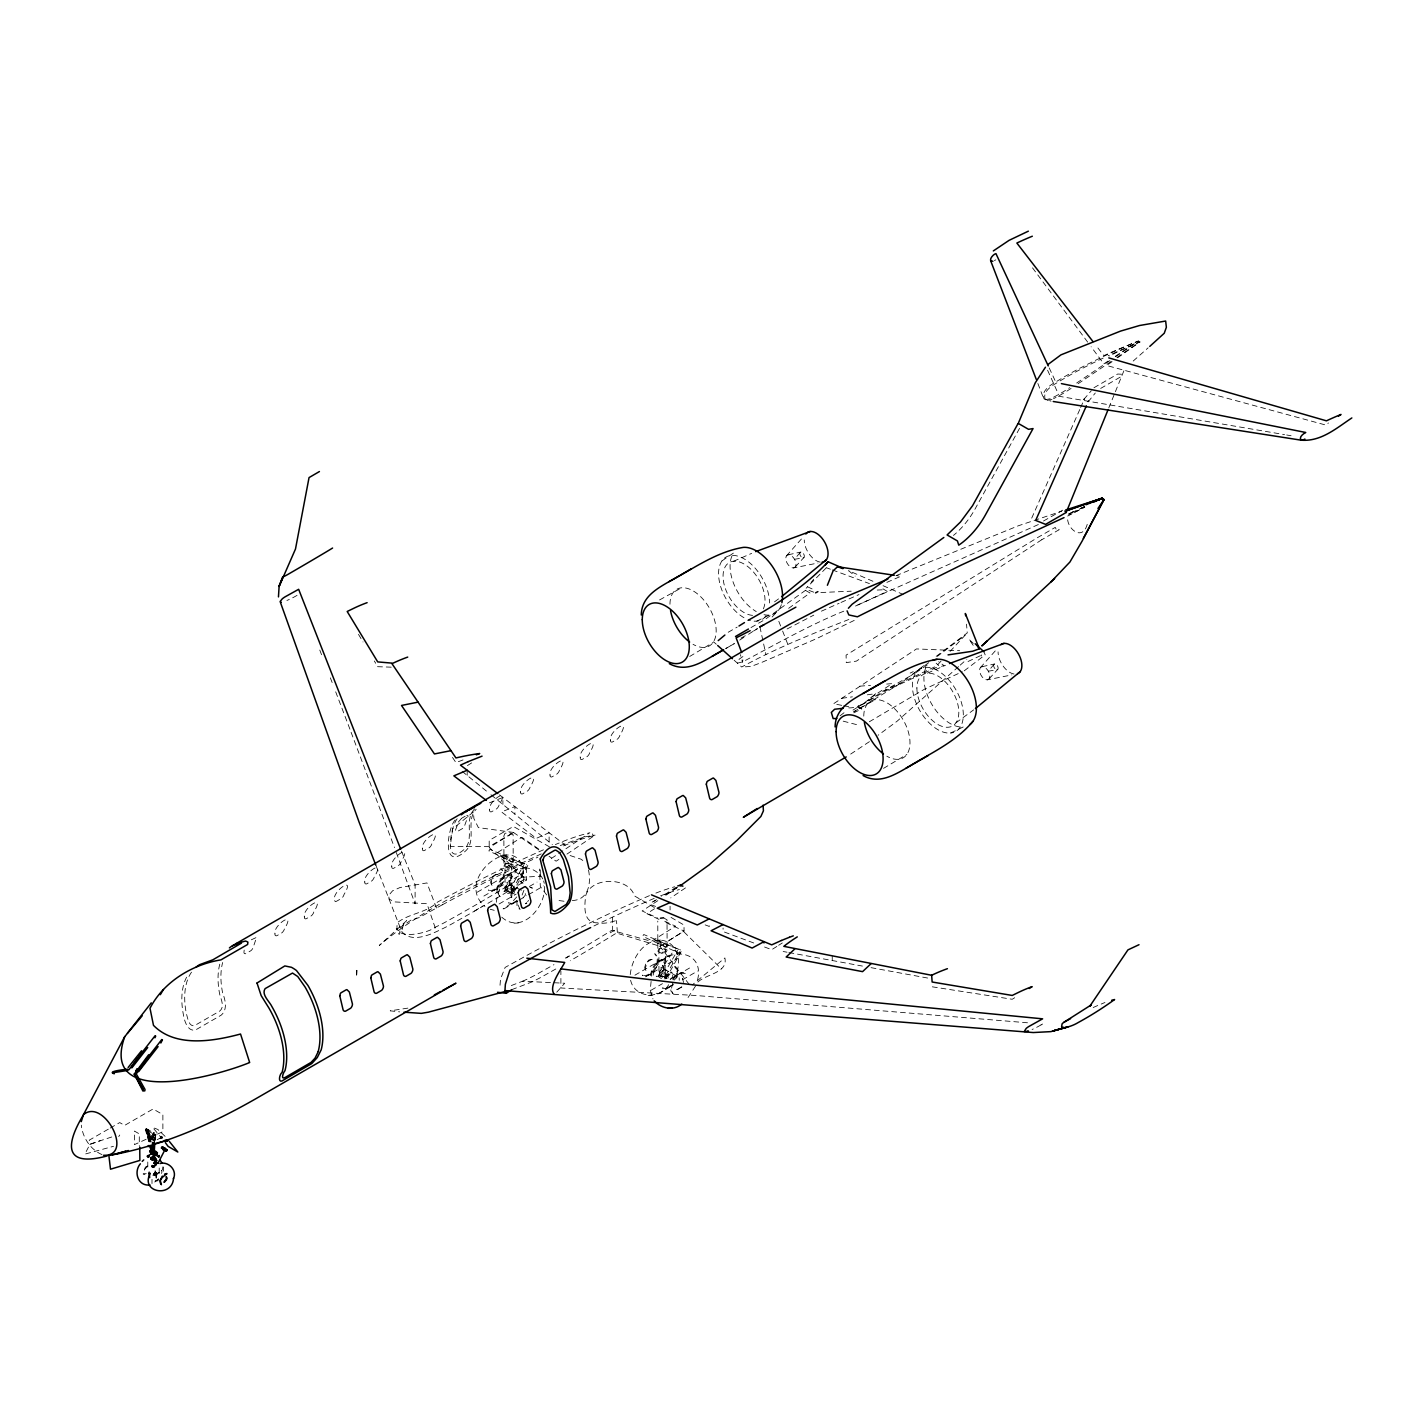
<?xml version="1.0" encoding="UTF-8"?>
<svg xmlns="http://www.w3.org/2000/svg" width="1423" height="1423" viewBox="0 0 1423 1423"><rect width="100%" height="100%" fill="white"/><g stroke="black" fill="none" stroke-linecap="round" stroke-linejoin="round"><path stroke-width="0.75" stroke-dasharray="5 3.75" d="M159.216 1173.05L159.216 1166.682M163.485 1171.236L163.485 1166.985M162.809 1166.913L162.507 1169.884M162.631 1138.293C161.795 1134.789 160.479 1138.311 160.088 1138.774M161.475 1138.258L162.756 1136.888M496.307 902.271C497.819 887.187 508.118 869.613 524.429 867.888M630.247 974.577C631.759 959.493 642.058 941.901 658.369 940.176M516.976 900.581L516.976 905.811L519.253 909.03M650.613 975.662C651.058 968.494 655.95 960.009 663.705 959.369L666.355 960.4L665.519 959.92M651.449 976.142C651.894 968.974 656.786 960.489 664.541 959.831M683.609 982.528L682.453 978.241L684.072 981.301M144.417 1170.186L145.342 1167.18L147.601 1165.882M155.196 1171.254L154.733 1174.509M155.32 1172.09L155.125 1170.631M154.022 1132.726L152.777 1134.54L153.702 1132.601L156.228 1134.006L156.068 1135.376L152.777 1134.54M244.187 950.084L243.956 952.236A4.305 2.135 -53.9 0 0 244.329 953.428L245.041 953.748A3.611 1.797 -53.9 0 0 245.966 953.552L250.768 950.777A3.558 1.761 -53.9 0 0 251.764 949.87L252.654 948.643A4.233 2.117 -53.9 0 0 253.383 946.811L256.567 937.383L250.395 940.229M155.249 1140.339L155.587 1134.22L153.897 1140.73L152.083 1139.752M154.822 1140.09L155.587 1134.22M154.342 1140.997L156.05 1134.505M153.826 1144.181L155.178 1134.86L154.342 1134.38L151.71 1139.236M154.164 1143.932L155.534 1134.629L154.68 1134.131L152.048 1138.987M523.717 881.815C526.901 821.818 450.326 877.137 484.958 906.469M651.111 981.443L650.222 990.195L652.961 998.964M697.59 979.824C705.772 946.331 659.009 946.135 653.139 975.235M160.621 1137.333C161.688 1139.716 159.91 1134.149 161.119 1138.382M523.913 890.389L521.654 896.205M664.79 978.953L667.903 973.528L671.585 972.265M672.581 983.275L671.425 989.003L672.599 993.361M676.121 977.992L676.974 969.828L674.715 966.608L677.81 970.308L676.957 978.473M144.488 1169.475L147.796 1165.988M161.493 1173.459L161.955 1172.054M148.454 1137.742L150.304 1138.525L150.518 1141.513L148.454 1137.742L152.688 1139.058L153.488 1136.799L151.123 1135.447L149.824 1137.849L151.496 1135.661M1108.802 407.885L1124.881 368.379M503.955 866.145L505.058 863.459L509.683 862.836L513.205 864.864L512.102 867.55L507.477 868.19L503.955 866.145L503.867 835.977L504.969 833.291L509.594 832.668L513.116 834.714L513.205 864.864M505.005 865.807L505.788 863.886L509.132 863.423L511.657 864.899L511.729 891.047L510.928 892.968L507.602 893.431L505.076 891.954L505.005 865.807L507.531 867.283L510.857 866.82L511.657 864.899M657.853 951.275L658.974 948.607L663.598 947.967L667.12 950.013L666 952.699L661.375 953.321L657.853 951.275L657.782 921.126M661.517 978.579L658.974 977.103L658.902 950.955L659.703 949.034L663.029 948.572L665.573 950.048L664.843 978.117M665.573 950.048L664.772 951.969L661.446 952.432L658.902 950.955M1031.711 518.132L1079.772 409.522M1080.644 407.529L1084.7 398.369L1091.334 390.738M1088.133 401.855L1095.301 393.015M455.164 819.968C447.124 828.417 441.895 871.676 464.787 851.666C477.683 841.26 464.876 821.107 476.207 809.207M457.192 818.794C450.913 825.607 442.766 868.332 464.432 849.211C475.104 838.627 463.222 819.737 475.015 808.495M695.562 986.014L686.437 1000.013M665.537 977.637L670.518 972.371M151.834 1138.649L154.573 1133.651L151.016 1139.361L151.941 1138.72L147.796 1129.737L146.32 1130.058L151.496 1139.645L154.2 1134.611C151.994 1133.046 140.005 1126.198 148.739 1129.684M151.496 1139.645L155.125 1133.971M149.557 1141.121C145.822 1134.54 155.747 1134.362 152.919 1141.121M152.51 1136.959L150.269 1138.026L149.166 1136.959M147.494 1131.498L148.259 1129.737L154.022 1133.064L150.927 1139.307L146.32 1130.058M672.528 979.22C684.659 964.972 677.828 937.81 656.394 940.247M1019.544 428.341L975.217 508.723A58.468 33.761 -60 0 1 953.428 535.439M665.893 978.882L681.724 950.564L643.73 934.502L642.787 936.067L644.921 937.348L677.935 952.645L673.951 950.226L657.906 974.524L663.225 977.726M509.701 889.144L523.824 865.202M511.835 890.389L525.959 866.447M663.616 974.293L677.722 950.351M665.751 975.52L679.856 951.578M118.749 1136.586L119.728 1135.02M1087.225 524.34C1082.334 542.554 1065.222 527.417 1067.837 515.891L1084.824 507.086L1069.722 514.913M156.975 1174.082L156.156 1178.119M527.631 901.684L528.556 900.35M673.132 979.896C675.623 975.644 681.083 970.059 686.331 973.243L680.141 973.866L673.968 980.376M150.518 1141.513L150.785 1138.56L145.875 1129.488L149.397 1141.62M152.421 1139.503L154.289 1140.374M516.762 896.917L510.27 904.192L503.102 908.852M811.092 582.398L813.707 579.232M523.13 897.788L525.318 895.12L525.265 892.363M800.117 552.498L794.514 559.275L803.195 557.852A3.202 1.85 60.1 0 0 803.212 553.316A3.202 1.85 60.1 0 0 799.815 553.618A3.202 1.85 60.1 0 0 803.195 557.852M993.948 664.399L988.327 671.176L997.025 669.753A3.202 1.85 60.1 0 0 997.025 665.217A3.202 1.85 60.1 0 0 993.628 665.537A3.202 1.85 60.1 0 0 997.025 669.753M158.54 1178.778L152.439 1184.078M516.353 888.539L514.13 891.67L514.468 894.106L516.691 894.195M670.607 979.344L672.83 976.694L672.474 973.777L670.251 973.688L668.045 976.338L668.383 979.255M1087.706 401.731L1088.648 400.646M786.457 555.842L803.088 537.129M980.287 667.743L996.918 649.03M668.65 984.716C659.898 1000.173 634.071 997.914 630.549 979.931M697.91 982.012C706.075 974.168 728.149 972.816 724.894 957.946L692.218 984.947M795.315 566.87L804.031 557.371M989.145 678.771L997.843 669.272M772.12 616.995L779.021 609.524M941.03 661.144L936.494 666.017L883.808 690.884L851.63 710.949M950.066 651.414L965.15 635.192L937.33 656.377M157.508 1173.513L155.73 1176.163L156.299 1178.333M673.755 984.005L667.138 988.843L662.371 988.007L666.302 988.362L670.82 985.748L670.891 990.959L673.986 994.659L673.15 994.179M681.546 986.833L678.184 989.287M681.866 987.011L677.117 989.394M154.075 1174.153L152.937 1175.149M153.133 1175.273L154.271 1174.277M826.123 567.99L806.147 588.215M154.68 1173.299L154.716 1172.41M156.228 1173.281C151.229 1178.351 156.139 1170.329 156.281 1174.491C154.093 1177.782 154.556 1171.965 155.071 1175.647M154.52 1175.327L155.676 1172.961M1076.5 510.395L1068.62 514.112L1075.93 510.163M958.551 666.604L897.077 721.248L878.08 735.264M960.205 665.128L966.857 659.223M1133.188 361.051L1148.112 347.852M556.749 992.187L564.718 983.24L522.579 981.23L510.786 985.748M654.313 907.518L634.48 895.921C628.717 876.693 591.328 876.39 585.653 895.779C584.497 906.309 582.63 923.314 597.962 922.851C604.366 924.061 611.001 922.3 616.924 920.254M870.609 697.821L892.114 683.645L885.657 684.143M840.068 715.822L844.533 712.336M981.443 656.021L981.336 654.882M964.243 670.82L985.214 654.829L983.827 651.681M923.794 665.697L909.635 676.37L883.808 690.884M936.192 656.359L967.249 632.95L966.519 624.181M869.435 741.65L848.037 755.826M157.313 1173.406L159.216 1172.783M158.789 1179.614L155.445 1181.054M774.521 601.84L779.822 597.962M955.989 722.795L973.652 709.864M516.905 900.617L512.387 903.214L508.473 902.876L513.223 903.694L517.741 901.079M525.425 903.658L526.563 902.822M525.727 903.836L526.884 903M461.639 818.278L458.597 821.711L455.52 830.071A4.305 2.135 -53.9 0 0 455.911 831.281L456.623 831.601A3.611 1.797 -53.9 0 0 457.548 831.406L462.35 828.631A3.558 1.761 -53.9 0 0 463.347 827.724L464.218 826.496A4.233 2.117 -53.9 0 0 464.965 824.664L468.149 815.93L466.78 815.29M869.293 721.799L924.665 689.106L962.268 671.745M1117.678 357.76L1140.054 341.965A881.886 500.54 -60.8 0 0 1109.122 356.052M148.739 1141.531L145.359 1129.506L146.284 1128.848L150.073 1141.139M145.359 1129.506L146.765 1129.133M146.871 1130.378L147.796 1129.737M150.5 1138.987L152.421 1138.987M149.593 1141.495L150.856 1141.264M1112.092 361.673L1106.649 365.498L1325.542 424.979L1328.495 422.987M788.644 608.332L810.007 592.982L802.946 588.909M928.757 662.656L899.976 683.627L854.511 711.482M520.213 881.993L525.194 878.614M841.705 705.346L833.558 703.745L916.501 648.924L959.689 650.702M677.473 887.401L664.381 896.277M685.477 887.899L670.749 897.913M722.012 560.84L733.628 552.942A37.105 21.47 60.1 0 0 756.253 611.57M1115.579 356.746L1138.489 341.111A881.886 517.634 -59.2 0 0 1104.782 355.199L1103.821 355.643L1095.674 345.077M1116.913 357.529L1139.823 341.876A891.438 514.681 -60 0 0 1108.126 355.768M915.825 672.741L927.44 664.843A37.105 21.47 60.1 0 0 931.549 703.869A37.105 21.47 60.1 0 0 963.211 726.975L950.546 733.041A36.02 20.829 60.1 0 1 912.392 685.495A36.02 20.829 60.1 0 1 950.635 682.062A36.02 20.829 60.1 0 1 950.546 733.041M1109.851 360.642L1075.468 383.819M1111.185 361.406L1076.802 384.601M676.245 887.152L661.446 896.721M1115.241 356.337L1138.364 340.986A891.438 514.681 -60 0 0 1081.355 367.454A399.561 230.686 -60 0 0 1055.741 381.987C1049.996 385.171 1040.622 391.378 1044.126 398.991L1051.046 401.161M474.499 911.094L482.61 906.006M566.941 854.102L594.636 835.443A319.339 184.385 -60 0 0 566.55 844.639L560.093 847.308M657.835 900.67L642.129 910.969L657.426 917.924M654.491 908.728L646.878 913.708L662.157 920.841M1108.055 361.086L1103.821 363.879L1091.121 346.75M739.729 640.083L746.79 635.423M748.551 634.267L757.392 628.468M513.721 832.473L478.377 827.617L473.859 818.492L473.521 811.875L452.727 828.809L450.202 846.489L488.996 846.649L513.703 832.473L489.192 847.592L521.885 877.244L540.758 876.23M551.377 858.46L589.887 832.722L586.881 833.487A321.491 185.613 -60 0 0 561.818 841.9L555.361 844.568M558.848 859.421L556.126 861.2L549.065 856.272M671.033 917.39L684.036 925.075L684.036 931.051L659.863 946.242L616.497 933.026A1727.629 997.452 -60 0 1 570.249 960.738M467.42 765.592L474.713 760.931M778.666 945.281L782.312 942.951M776.869 946.437L771.728 949.692L763.973 946.793L764.009 941.635M669.308 940.318L683.52 931.442L721.408 968.867M521.885 877.244L520.907 877.849A1727.629 997.452 -60 0 1 451.536 918.671A211.493 122.111 -60 0 1 435.527 927.085C427.878 933.648 390.525 941.741 397.924 922.229C409.806 913.246 426.224 912.997 437.519 902.093A1768.789 1021.216 -60 0 1 544.547 849.318M526.617 867.692L526.617 879.965L525.638 880.588A1727.629 997.452 -60 0 1 456.285 921.393A211.493 122.111 -60 0 1 440.258 929.824C429.212 935.249 410.998 943.182 401.624 931.354L375.903 865.344M676.903 887.845L663.118 896.259M664.754 921.25L675.569 926.177L651.414 941.35L611.765 930.304A1727.629 997.452 -60 0 1 565.518 958.017M614.54 930.322L609.222 933.381M1014.688 997.736L1012.215 999.266L932.136 986.797M689.283 984.503L659.863 946.242L661.393 945.299M659.863 946.242L661.499 945.263M689.693 656.465L713.048 642.502M883.523 768.367L906.878 754.403M565.963 958.07L569.36 956.096M1093.967 387.732L1117.713 374.018L1121.466 374.231L1121.662 376.295L1097.916 390.009M726.157 648.337L734.428 643.57L725.445 648.728M461.977 818.065L465.179 816.215M1043.504 521.014L1062.643 510.199M477.203 892.221L517.065 869.222M483.891 896.045L523.735 873.046M108.308 1129.168L89.293 1140.143L89.293 1144.501M110.211 1128.065L119.728 1122.587L124.619 1125.415L153.097 1108.979L162.88 1114.618L162.88 1131.641L134.402 1144.643L134.402 1131.054L139.294 1133.882L139.294 1146.173M499.082 903.979L516.158 894.124M529.445 886.458L537.022 882.064M503.849 908.906L517.136 901.221M519.039 900.136L526.617 895.761M528.52 894.658L543.711 885.889M656.501 899.656L651.005 902.822L655.612 900.35M634.907 975.182L670.962 954.371M645.384 976.818L677.65 958.195M651.094 990.23L662.478 983.649M670.055 979.273L690.938 967.213M657.764 994.037L672.937 985.285M682.435 979.807L697.608 971.037M728.22 632.257L737.15 627.116M751.006 627.561L764.827 619.645L806.628 589.513L815.557 592.875M753.496 631.065L757.338 628.877M157.188 1139.734L160.852 1137.688M1041.031 1024.934L1042.614 1024.026M740.992 638.127L746.719 634.925M734.108 660.219L741.703 667.013C776.549 647.927 813.654 633.199 850.634 618.792M659.578 599.937L681.564 587.788M853.391 711.838L875.376 699.689M442.268 904.815L419.162 917.586L410.998 920.13M787.061 628.984L813.778 615.127M853.818 712.816L861.804 708.939L858.336 705.861M854.227 620.41L816.108 638.838L761.625 662.46L751.077 666.462L741.703 667.013M756.716 621.139L769.381 615.074M1068.62 514.112L1076.464 510.377M857.927 604.9L1039.644 523.966M910.169 673.079L913.246 671.638M968.031 661.499L981.443 655.22M541.256 853.871C485.456 880.392 426.9 905.277 379.283 945.459L406.676 920.628L400.681 927.76L399.187 934.573L396.234 928.241M522.419 981.301L526.368 979.54A211.493 122.111 -60 0 0 542.394 971.109A1727.629 997.452 -60 0 0 553.956 964.634M821.409 611.179L839.072 603.316M841.029 602.445L858.976 594.583M886.885 582.363L900.83 576.262L896.472 575.604M855.543 606.038L887.294 591.434L881.78 588.126M410.998 920.13L403.26 925.306L401.624 931.354M733.592 561.249L751.646 553.387M927.405 673.15L945.477 665.288M1051.971 399.454L1046.652 400.468M157.9 1172.979L159.483 1172.819M158.184 1180.752L155.054 1181.072M649.457 895.654L642.965 898.464A1768.789 1021.216 -60 0 0 528.378 954.548L505.129 967.409L500.522 979.131L499.722 988.949M654.189 898.393L647.696 901.186A1768.789 1021.216 -60 0 0 592.573 926.64M146.231 1173.655L143.083 1173.957L145.608 1174.437M895.956 575.692L1018.494 525.727L1061.665 511.231M560.235 845.564L583.786 837.062L595.081 835.123M843.768 611.196C809.989 624.661 772.244 646.291 742.646 661.873L737.381 663.154L739.231 659.134L743.162 656.377L742.593 662.353L740.405 654.616M489.494 802.803L502.888 797.449L502.888 804.44M463.026 759.935L455.947 762.586L451.002 755.204M90.503 1144.252L100.375 1140.606M941.528 666.373L943.965 665.555L938.718 661.731M111.759 1136.977L90.005 1144.128L84.882 1154.124L113.484 1146.315M511.746 989.661L531.117 982.261A211.493 122.111 -60 0 0 547.126 973.848A1727.629 997.452 -60 0 0 558.688 967.355M788.342 554.757L800.953 552.017M982.172 666.658L994.766 663.918M572.295 900.528C588.873 900.03 591.452 882.42 588.304 869.186M407.867 1008.124L390.204 1010.828L399.667 1011.878M793.447 567.955A7.24 4.18 60.1 0 0 793.465 557.709A7.24 4.18 60.1 0 0 785.781 558.403A7.24 4.18 60.1 0 0 793.447 567.955L817.994 563.01M987.26 679.856A7.24 4.18 60.1 0 0 987.277 669.61A7.24 4.18 60.1 0 0 979.593 670.304A7.24 4.18 60.1 0 0 987.26 679.856L1011.806 674.911M501.75 917.159C521.814 935.231 546.112 906.576 544.564 885.924M841.776 698.302L852.413 696.843M867.301 694.815L875.821 693.641C867.603 700.401 859.101 708.903 847.574 707.8M517.367 886.956L512.013 890.851L510.732 895.227L512.031 898.091M517.687 887.134L512.333 891.029L511.64 897.628M490.312 890.585C499.42 889.802 507.513 875.892 500.825 868.617C509.132 875.092 500.398 890.442 491.148 891.047L488.498 890.015L489.334 890.496M651.627 959.422L647.18 961.984L645.135 968.938M644.228 975.716C653.317 974.951 661.41 961.041 654.74 953.748C663.047 960.24 654.313 975.591 645.046 976.196L642.413 975.164L643.249 975.644M859.777 686.171L870.556 685.335M820.858 592.519L851.221 591.185M877.244 590.047L885.906 589.673M502.497 855.098L504.454 855.027M504.667 855.027L506.73 854.956M524.642 867.888C531.864 867.834 539.513 872.406 542.768 878.916M658.582 940.176L660.628 940.105M676.37 953.108L678.326 953.019M678.558 953.019L680.603 952.948M522.454 867.959L526.688 867.799M514.183 923.171L518.417 923.011M648.123 995.46L652.357 995.317M391.236 667.174L377.718 666.693L374.32 660.984M523.13 876.657L521.885 876.568M1027.495 1022.781L695.651 995.477L560.893 987.989L560.893 971.02M564.006 901.239L555.575 900.083M1045.3 399.703L1050.636 398.671A171.774 99.165 -60 0 0 1069.722 387.643M494.226 910.311L490.17 909.261M1058.338 396.163L1284.542 434.62M1286.712 434.993L1291.07 435.74M783.166 951.507L787.008 952.2M788.911 952.556L862.427 966.075M871.054 967.658L929.504 978.384M843.75 705.737L851.897 707.32M160.532 1138.026L161.564 1136.194M570.089 855.525L581.064 859.207L584.978 862.142M843.181 721.159L857.393 724.823M529.765 887.063L532.415 888.112L530.601 887.543M671.282 972.087L672.19 972.371M677.419 989.572L676.512 989.287M501.785 855.685L526.741 864.81M655.701 940.834L680.656 949.959M826.247 567.688L830.356 569.2M832.419 569.947L869.435 583.59M651.449 904.868L655.594 906.415M705.15 924.879L709.277 926.426L709.277 922.62M753.745 942.987L723.08 931.549L723.08 928.063M156.228 1134.006L154.982 1135.821M145.288 1130.218L146.533 1128.403M101.958 1154.587C90.432 1149.606 82.605 1137.439 81.289 1125.148M872.939 581.278L848.606 570.694L855.152 576.102M883.06 585.689L903.338 594.512M335.17 901.275L335.668 901.417A3.611 1.797 -53.9 0 0 336.593 901.221L341.395 898.464A3.558 1.761 -53.9 0 0 342.392 897.557L343.281 896.312A4.233 2.117 -53.9 0 0 344.01 894.498C356.301 874.345 331.737 891.67 334.583 899.905A4.305 2.135 -53.9 0 0 334.956 901.097M861.804 708.939L857.891 707.178L887.08 690.226L939.269 666.089L936.156 663.189M807.57 586.81L814.454 590.029M665.982 922.638L684.036 931.051M154.022 1133.064L153.293 1134.416M147.53 1131.089L148.472 1129.862M153.488 1136.799L151.816 1139.005M521.458 890.229L507.78 883.772L505.592 886.44L505.645 889.197L515.179 894.498M667.174 978.579L659.561 974.346L659.489 971.589L661.695 968.921L663.936 969.027L679.18 977.494L679.233 980.269M549.474 846.845L513.365 826.461L489.192 840.424L489.192 847.592M652.232 959.529L649.084 959.831L645.953 963.14L644.672 967.515L645.58 969.917M508.883 880.428L509.594 881.086M645.971 970.397L645.259 969.739M492.056 885.248L491.344 884.59C489.299 880.375 493.692 872.797 498.637 874.558C493.728 873.473 489.69 880.57 491.664 884.768M161.297 1170.204L162.009 1170.862M663.509 917.799L667.031 919.845L667.12 950.013M153.471 1173.939L155.338 1175.007L156.263 1174.117L156.494 1169.724M513.365 832.402L538.943 849.922M538.481 848.891L521.814 837.275L497.659 852.466L526.617 879.965M499.491 794.852L565.34 845.12M462.155 771.355L489.299 793.394M491.006 794.781L552.355 844.604M713.546 641.773L716.303 644.263M663.509 966.235L662.478 965.399L663.954 967.213C664.737 971.34 660.93 977.975 656.216 976.267C660.895 977.316 664.363 971.126 663.634 967.035M523.024 883.221L520.8 881.46L523.077 884.679M520.089 909.51L517.51 903.854M973.279 643.392L968.832 639.14L974.933 647.75M546.717 894.978L540.331 886.493L539.477 869.044M165.104 1136.372L157.846 1129.471L152.635 1127.407L161.439 1137.938M1032.529 267.862L1089.84 345.042M1045.46 399.774C1041.956 392.161 1051.33 385.953 1057.093 382.751A399.561 230.686 -60 0 1 1082.707 368.237A891.438 514.681 -60 0 1 1106.543 356.497M358.489 634.356L363.007 641.969M593.391 835.763L592.43 833.896M150.642 1138.275L151.087 1142.26M1049.213 367.934L1055.741 381.987M147.245 1129.417L151.354 1138.382M151.105 1138.436L146.231 1129.257L149.735 1141.371M1047.595 370.247L1058.587 394.509M509.274 880.908L510.039 882.064C510.821 886.191 507.015 892.826 502.319 891.118C506.979 892.185 510.448 885.995 509.719 881.886M161.475 1170.542L161.92 1171.52M401.464 851.096L415.107 884.732L415.107 903.818L395.22 849.602M778.808 621.335L781.867 629.126M782.632 631.065L787.968 644.708M1037.865 383.481L1043.379 397.835M330.367 677.864L332.644 683.84M335.686 691.827L350.343 730.284M351.107 732.311L394.491 847.61M436.47 907.999L426.971 882.918L400.023 887.525L392.606 890.798L388.621 895.512L389.191 899.105L394.349 901.897L426.971 903.712L436.47 931.514M319.784 650.062L322.007 655.914M146.284 1128.848L150.215 1142.9M145.84 1129.773L149.166 1141.78M543.657 880.979L544.262 883.327M759.918 626.903L765.93 654.509M617.369 932.492L616.497 920.592M155.285 1172.73L155.32 1173.939M154.075 1173.904L154.111 1175.096M153.524 1173.566L153.559 1174.775M832.242 956.256L832.242 960.525M670.073 906.255L670.073 909.955M612.637 917.426L612.637 929.753M549.118 841.971L549.118 832.722L536.311 838.36L501.501 811.928L514.913 806.61L514.913 814.205M540.278 869.827L540.278 876.479M467.189 770.27L467.189 775.446M151.994 1179.329L151.994 1183.58M147.779 1162.022L147.779 1170.506M660.61 895.814A321.491 185.613 -60 0 1 679.411 889.5M186.609 977.192A72.075 41.605 60 0 0 183.567 1015.542C184.439 1021.252 188.192 1032.867 196.232 1029.576L221.188 1015.168C227.751 1009.743 225.332 999.746 222.646 992.987A72.075 41.605 60 0 1 222.646 962.517M191.518 972.176A72.075 41.605 60 0 0 186.431 1013.888C187.569 1017.303 188.797 1027.602 194.933 1025.396L219.676 1011.113C224.798 1007.146 221.17 999.373 219.782 994.641A72.075 41.605 60 0 1 219.782 964.171M297.051 595.365A93.153 53.789 -60 0 1 286.912 600.47M442.268 904.832A1768.789 1021.216 -60 0 1 537.912 857.162M1041.031 1024.898A93.153 53.789 -60 0 1 1032.102 1029.487M1093.166 1007.537A530.085 431.098 51.2 0 1 1103.056 1003.286A96.159 78.212 51.2 0 1 1104.96 1002.521M655.878 893.093A319.339 184.385 -60 0 1 674.68 886.76M995.798 259.84A74.761 43.17 -60 0 1 994.41 260.551M1071.074 388.426A171.738 99.165 -60 0 1 1053.554 398.671M863.779 716.143A32.676 18.908 60.1 0 1 886.938 702.784A32.676 18.908 60.1 0 1 909.991 742.824A32.676 18.908 60.1 0 1 886.831 756.2M1014.048 674.022A16.827 9.748 60.1 0 1 998.074 651.876M752.571 615.359A29.652 17.165 60.1 0 1 723.258 579.695A29.652 17.165 60.1 0 1 747.022 565.98A29.652 17.165 60.1 0 1 763.155 609.257M669.966 604.241A32.676 18.908 60.1 0 1 693.126 590.883A32.676 18.908 60.1 0 1 716.178 630.923A32.676 18.908 60.1 0 1 693.019 644.299M766.054 615.75A36.02 20.829 60.1 0 1 748.356 619.823M743.98 617.724A36.02 20.829 60.1 0 1 718.562 573.594A36.02 20.829 60.1 0 1 744.087 558.848A36.02 20.829 60.1 0 1 769.505 602.996M781.369 604.668A37.105 21.47 60.1 0 1 764.026 614.683M820.217 562.121A16.827 9.748 60.1 0 1 804.262 539.975M507.05 858.567L507.05 859.634L504.009 857.802L504.133 855.098L507.05 856.859L507.05 858.567M512.831 861.609C509.132 864.401 507.228 852.982 512.814 859.243L512.831 861.609M660.966 943.716L660.966 944.783L657.924 942.951L658.031 940.247L660.948 942.008L660.966 943.716M666.747 946.757C663.029 949.55 661.126 938.113 666.729 944.392L666.747 946.757M507.317 887.401C505.378 890.531 514.557 895.796 512.493 890.282C519.395 887.312 508.954 881.833 507.317 887.401M661.233 972.549C659.294 975.662 668.454 980.945 666.391 975.413C673.346 972.549 662.762 966.715 661.233 972.549M274.995 933.879L274.959 934.324A4.305 2.135 -53.9 0 0 275.351 935.516L276.062 935.836A3.611 1.797 -53.9 0 0 276.987 935.64L281.772 932.883A3.558 1.761 -53.9 0 0 282.768 931.976L283.657 930.731A4.233 2.117 -53.9 0 0 284.404 928.917C296.642 909.066 272.611 925.679 274.995 933.879M304.397 916.91L304.362 917.355A4.305 2.135 -53.9 0 0 304.753 918.547L305.465 918.867A3.611 1.797 -53.9 0 0 306.39 918.671L311.175 915.896A3.558 1.761 -53.9 0 0 312.171 914.989L313.06 913.762A4.233 2.117 -53.9 0 0 313.807 911.93C326.152 892.025 301.961 908.728 304.397 916.91M364.822 882.029L364.786 882.456A4.305 2.135 -53.9 0 0 365.177 883.665L365.889 883.985A3.611 1.797 -53.9 0 0 366.814 883.79L371.599 881.015A3.558 1.761 -53.9 0 0 372.595 880.108L373.484 878.88A4.233 2.117 -53.9 0 0 374.231 877.048C386.469 857.197 362.438 873.811 364.822 882.029M391.805 866.447L391.77 866.874A4.305 2.135 -53.9 0 0 392.161 868.083L392.873 868.404A3.611 1.797 -53.9 0 0 393.797 868.208L398.582 865.433A3.558 1.761 -53.9 0 0 399.578 864.526L400.468 863.299A4.233 2.117 -53.9 0 0 401.215 861.466C413.559 841.562 389.386 858.265 391.805 866.447M422.418 848.766L422.4 849.211A4.305 2.135 -53.9 0 0 422.773 850.403L423.485 850.723A3.611 1.797 -53.9 0 0 424.41 850.527L429.212 847.752A3.558 1.761 -53.9 0 0 430.208 846.845L431.098 845.618A4.233 2.117 -53.9 0 0 431.827 843.786C444.047 823.917 420.07 840.566 422.418 848.766M489.654 809.954L489.637 810.381A4.305 2.135 -53.9 0 0 490.01 811.59L490.722 811.91A3.611 1.797 -53.9 0 0 491.646 811.715L496.449 808.94A3.558 1.761 -53.9 0 0 497.445 808.033L498.335 806.805A4.233 2.117 -53.9 0 0 499.064 804.973C511.426 785.069 487.235 801.772 489.654 809.954M520.676 792.042L520.64 792.486A4.305 2.135 -53.9 0 0 521.031 793.678L521.743 793.998A3.611 1.797 -53.9 0 0 522.668 793.803L527.453 791.028A3.558 1.761 -53.9 0 0 528.449 790.121L529.338 788.893A4.233 2.117 -53.9 0 0 530.085 787.061C542.323 767.228 518.292 783.824 520.676 792.042M550.078 775.073L550.043 775.499A4.305 2.135 -53.9 0 0 550.434 776.709L551.146 777.029A3.611 1.797 -53.9 0 0 552.071 776.833L556.855 774.059A3.558 1.761 -53.9 0 0 557.852 773.151L558.741 771.924A4.233 2.117 -53.9 0 0 559.488 770.092C571.833 750.17 547.642 766.89 550.078 775.073M580.282 757.623L580.264 758.068A4.305 2.135 -53.9 0 0 580.637 759.259L581.349 759.58A3.611 1.797 -53.9 0 0 582.274 759.384L587.076 756.609A3.558 1.761 -53.9 0 0 588.073 755.702L588.962 754.475A4.233 2.117 -53.9 0 0 589.691 752.642C601.911 732.774 577.934 749.423 580.282 757.623M610.503 740.173L610.467 740.618A4.305 2.135 -53.9 0 0 610.858 741.81L611.57 742.13A3.611 1.797 -53.9 0 0 612.495 741.952L617.28 739.177A3.558 1.761 -53.9 0 0 618.276 738.27L619.165 737.025A4.233 2.117 -53.9 0 0 619.912 735.211C632.15 715.36 608.119 731.973 610.503 740.173M511.124 875.785L510.893 878.596L509.896 877.155L510.91 873.011L511.124 875.785M665.039 960.934L664.808 963.745L663.812 962.304L664.826 958.159L665.039 960.934M497.001 887.739L497.018 892.968L500.113 896.668C493.07 889.268 502.532 872.868 512.44 875.252C504.88 871.57 498.424 881.282 497.001 887.739M356.853 970.308L356.604 976.89L356.853 970.308M505.859 888.059L505.45 890.247L510.003 892.879L511.302 892.096L511.711 886.938L509.185 885.408L505.859 888.059M659.774 973.207L659.365 975.395L663.901 978.028L665.199 977.245L665.626 972.087L663.1 970.557L659.774 973.207M156.37 1172.783L156.494 1174.811L156.37 1172.783M527.826 865.433L511.995 893.733L504.009 889.375L520.035 865.095L524.038 867.496L488.872 850.918L489.832 849.353L527.826 865.433M1084.7 398.369L1083.703 399.418L1084.7 398.369M1041.778 539.726L856.415 661.108L846.276 662.638L846.08 655.149L1037.829 537.449L1055.243 527.399L1056.773 530.423L1059.192 529.676L1041.778 539.726M1084.29 506.641L1078.421 509.452L1084.379 506.659M916.892 688.092A29.652 17.165 60.1 0 0 948.305 727.242A29.652 17.165 60.1 0 0 948.376 685.263A29.652 17.165 60.1 0 0 916.892 688.092"/><path stroke-width="1.5" d="M155.783 1164.85L154.947 1165.882L156.228 1159.923L155.73 1165.295M155.747 1163.889L155.747 1160.332L154.52 1163.178L155.979 1163.978M153.684 1150.531L153.595 1152.043M164.872 1140.41L165.281 1140.019M148.917 1146.529L148.81 1145.479M149.255 1173.957L149.7 1177.586M161.493 1147.738C165.228 1149.09 164.036 1148.503 164.09 1149.179M162.684 1148.201L163.111 1147.258M166.847 1150.086L165.548 1150.193L165.975 1151.189M165.726 1150.175L166.313 1151.082L167.025 1150.069M153.826 1144.181L152.919 1150.958M154.164 1143.932L153.115 1150.122M81.253 1121.662L83.459 1114.671L124.744 1036.602L142.175 1015.826M153.631 1142.687L153.061 1154.071L154.164 1153.235L154.733 1144.234M154.307 1143.985L153.986 1153.43M154.075 1142.936L153.061 1154.071M153.133 1144.056L164.89 1140.961M150.34 1173.317C139.65 1192.456 172.219 1198.433 173.553 1178.173M173.41 1178.778C177.555 1170.382 168.412 1160.99 159.981 1163.534M151.425 1151.225L150.393 1152.363L150.589 1151.136M151.336 1158.447C152.101 1160.403 152.83 1156.721 151.051 1157.931M158.042 1156.561L159.074 1155.405L158.255 1156.525M159.34 1155.725L158.771 1157.219L159.198 1155.85M155.463 1160.492L155.285 1158.02L154.307 1158.482C157.188 1156.401 152.279 1162.555 150.909 1158.429M151.71 1166.504L152.208 1165.473M154.965 1158.286L154.929 1158.5A2.099 1.352 -5.9 0 1 153.079 1159.692M641.293 615.021C641.453 597.731 655.718 589.282 669.006 581.669C692.983 568.933 716.018 551.928 743.251 547.393A37.105 21.47 60.1 0 1 771.942 565.803A37.105 21.47 60.1 0 1 781.885 602.729M835.105 726.922C835.283 709.632 849.531 701.183 862.836 693.57C886.796 680.834 909.848 663.847 937.063 659.294M166.598 1178.724L163.858 1182.157M148.739 1173.637L149.184 1172.161M827.386 585.262L833.166 570.748L837.596 566.728L894.284 575.266M124.744 1036.602C98.685 1110.047 220.334 1074.881 249.665 1062.519L240.54 1034.023C213.397 1041.298 175.474 1047.844 153.488 1025.36L150.002 1008.267C163.432 982.048 192.069 964.509 220.921 959.885L247.638 944.463L247.904 942.151A28.709 8.965 -16.6 0 0 245.432 941.048L235.827 943.751A72.075 41.605 60 0 0 232.269 946.277M153.897 1163.391L155.481 1159.496L154.289 1163.356M131.29 1067.499L137.604 1058.143M154.591 1163.178L155.765 1160.67M154.395 1151.847L154.164 1150.798M162.435 1039.839L160.852 1043.023M1086.372 405.84L1035.677 520.427L1045.585 524.375L1066.201 512.476L1107.983 409.913M138.013 1071.252L140.681 1066.627M1018.655 422.471L1035.233 382.894L1045.46 367.205M154.947 1037.794L155.712 1036.086M318.29 1051.526L315.017 1058.178L311.032 1062.412L285.134 1077.46C280.26 1080.288 283.533 1071.875 284.956 1070.772A72.075 41.605 60 0 0 271.757 1006.31C269.534 1001.561 261.067 994.464 265.14 988.611L292.515 973.065L297.727 976.516L305.109 987.064A72.075 41.605 60 0 1 318.218 1051.472M161.582 1147.899L162.631 1146.778M163.058 1147.792L163.005 1149.553L164.677 1150.3M164.445 1148.966C163.93 1150.389 166.295 1148.076 166.633 1150.958M165.442 1149.837C166.349 1145.604 161.599 1152.861 163.947 1147.881M83.085 1115.401C64.729 1145.995 64.907 1167.305 107.134 1155.956M153.079 1167.287L154.129 1167.02L153.133 1167.234M149.949 1055.492L136.234 1073.885L145.004 1089.431L144.826 1090.854L142.869 1090.979L134.296 1074.009L148.65 1054.763M128.906 1069.776L142.851 1051.508M163.752 1149.855L164.588 1148.236L165.566 1148.752L164.588 1148.236M157.9 1163.409L156.21 1162.484L157.9 1163.409L165.513 1148.699M1098.022 500.22L1101.918 498.246L1103.963 499.598L1082.049 541.22L1069.918 562.032L1050.974 581.918M1083.348 538.339L1103.963 499.598L1101.811 498.263M150.98 1157.415L151.887 1159.781M153.88 1157.824L152.901 1158.518M153.88 1159.105L151.496 1158.945M154.911 1165.455L152.101 1166.718M150.589 1151.189L153.471 1155.672L154.502 1155.263C141.731 1166.415 166.171 1148.681 153.844 1153.11M140.361 1163.818C133.282 1171.894 138.031 1186.622 150.038 1184.932M160.319 994.677L163.449 989.501M1097.951 508.473L1103.928 499.651M162.311 1176.11L160.248 1180.414L161.404 1184.701M848.393 608.244L852.11 604.259L943.84 537.485M148.899 1146.369L147.458 1146.369M128.123 1067.499L141.535 1050.779M155.89 1160.154L154.129 1157.753L156.548 1160.03M131.894 1067.837L147.725 1047.524M138.618 1071.608L158.113 1046.581M127.394 1033.223L151.265 1002.859M155.089 1035.748L138.814 1056.613M161.831 1039.502L144.328 1061.914M993.325 250.928L1009.085 240.345L1028.349 231.166M825.429 564.913L828.026 561.747L842.985 568.257M972.834 721.425C955.207 742.664 928.917 753.977 905.882 768.349C892.612 776.015 878.133 784.055 863.103 775.571M142.211 1161.417L143.723 1159.887M828.026 561.747C805.329 586.401 777.1 604.117 748.107 620.339M1047.897 364.555L1060.953 354.861L1120.559 331.097L1139.574 325.511L1165.668 321.029L1166.362 327.308L1164.245 333.249L1149.766 346.394M987.366 640.777L981.817 645.917L1054.621 578.538M794.657 949.052L786.172 957.021L862.569 971.642L871.054 963.673M83.459 1114.671C103.772 1097.382 134.865 1156.579 103.559 1155.28M826.443 559.666L781.583 596.664M1020.273 671.567L975.413 708.565M718.206 640.617L724.894 635.032M154.129 1157.984L156.121 1159.781M554.205 994.197C548.193 986.53 560.573 970.308 564.718 962.446L526.795 958.195M461.194 814.863L464.645 812.337M164.623 1182.015L166.58 1179.596L166.366 1176.874M154.004 1154.889L156.477 1152.239L153.293 1153.822M150.802 1152.381L150.945 1154.213L151.567 1153.555L148.063 1155.956L148.703 1157.059M1338.509 416.156L1341.017 414.449A390.809 225.634 -60 0 0 1326.449 420.834L1108.766 357.885M1351.85 417.935C1336.464 428.127 1321.131 441.753 1301.209 440.187L1053.233 401.499M680.496 885.586L709.081 864.935L736.954 840.424L760.896 816.446L763.422 810.825L763.066 805.187M465.766 811.572L480.867 803.212M681.795 1004.087C673.47 1011.184 661.108 1008.48 654.171 1000.814M1029.238 988.505L1032.137 986.637A176.025 101.62 -60 0 0 1017.801 992.738L1012.215 995.442L932.136 982.012L931.656 975.271L932.652 974.791A215.691 124.53 -60 0 1 947.416 968.689M1064.048 1022.194L1091.174 1004.94L1089.805 1006.239L1127.941 949.888L1139.005 944.712M757.232 808.495L743.322 817.282L846.205 756.929M465.926 811.928L467.295 811.092M795.902 607.159L759.918 626.903M738.982 625.995L744.46 622.598M669.29 663.652C688.874 674.466 706.84 658.422 723.649 649.76M235.827 943.751L789.391 624.412L829.182 603.743L887.863 579.09M469.163 810.007L474.784 806.77M669.006 581.669L679.803 575.461M680.603 574.981L691.382 568.773M748.445 629.037L735.495 636.49M712.051 656.448L722.848 650.258M862.836 693.57L873.615 687.362M874.416 686.882L885.213 680.674M905.882 768.349L916.679 762.159M917.461 761.661L928.258 755.471M319.428 471.547L309.04 477.594L295.486 549.029L279.121 586.454L282.537 577.169L285.632 575.657A12.754 0.925 -27.1 0 0 288.389 574.127A530.085 38.368 -27.1 0 0 323.768 553.369A96.159 6.955 -27.1 0 0 332.591 548.033M442.606 990.461L455.947 983.186L256.229 1098.503C210.391 1124.793 161.155 1146.28 108.877 1155.512L110.496 1169.208L139.863 1160.421L139.739 1147.063M815.557 592.875L817.887 591.63M759.918 626.903L764.133 624.644M434.317 994.89L440.721 991.475M723.08 924.559L711.109 930.767L752.109 948.056L764.009 941.635M1098.129 500.202L1101.918 498.246L1067.677 510.323L1102.078 498.281L1085.998 504.738M497.516 992.293L506.286 993.29L511.746 989.661M367.116 602.676A176.025 101.62 -60 0 0 352.779 608.777L347.194 611.481L377.718 661.908L392.961 663.207A215.691 124.53 -60 0 1 407.725 657.088M709.277 918.831L697.306 924.968L657.266 908.194L670.073 902.556M1094.038 501.945L1102.078 498.281L1065.702 509.932M468.131 761.661L460.465 765.147L497.783 793.554M755.666 551.626L810.221 531.49M949.497 663.527L1004.051 643.392M468.149 761.643L482.059 756.147M781.405 940.478L771.728 944.854L651.449 894.836M164.517 1174.135C173.268 1171.645 155.623 1178.048 161.226 1184.345M781.44 940.478L789.409 937.277M161.973 1147.009L162.933 1147.4M153.008 1151.634L152.368 1145.924M162.4 1148.521L162.56 1147.045L161.439 1148.13M467.189 770.27L453.848 775.855L486.31 800.402M750.17 630.691L736.136 637.878L741.721 652.552M476.349 754.83L479.693 753.532A259.662 182.197 -45.9 0 0 457.032 757.694L455.947 757.943L391.965 663.669M789.427 937.259L793.305 935.854M965.666 615.768L965.328 613.491L979.291 648.817L972.656 651.236L948.056 654.882M1027.317 1031.337L1024.24 1031.497L1026.214 1028.384A19.993 11.544 -60 0 1 1029.185 1026.303L1042.614 1018.832L695.26 985.09L560.893 968.885M153.844 1158.518L152.119 1158.784M153.755 1158.34L151.372 1158.535M153.044 1159.46L154.146 1158.945L152.208 1159.692M116.33 1153.928L125.704 1151.243M508.029 990.71L428.359 1012.18L421.297 1013.372L404.007 1012.18M1066.876 1027.21L1052.504 1031.159L1064.511 1027.708A58.983 47.973 51.2 0 0 1078.278 1022.497A514.45 418.398 51.2 0 0 1114.6 999.533A96.159 78.212 51.2 0 0 1111.683 1000.262M112.328 1154.782L128.461 1150.513M1054.674 1030.377L1068.05 1026.908M151.923 1146.938L153.897 1149.41L151.727 1148.148M992.88 261.263C987.384 261.298 993.005 254.112 995.958 253.632L1048.271 365.942M1301.885 440.276L1303.521 439.743A74.796 43.188 -60 0 0 1304.909 439.049M418.077 702.144L401.517 705.452L434.442 753.941L451.002 750.65M127.963 1069.26C126.309 1069.189 105.764 1071.43 114.302 1073.778L113.804 1071.661L112.986 1072.729L127.874 1070.416M660.432 918.226L663.509 917.799M843.27 708.28L834.625 709.241L831.334 712.425L833.149 718.562L836.795 718.49M668.099 1008.302L672.332 1008.16M153.631 1166.131L152.474 1165.739M505.45 990.621L1033.223 1032.547L1050.921 1031.622L1064.511 1027.708L1061.611 1026.783L1062.074 1023.937A12.754 10.37 51.2 0 1 1064.262 1022.07A530.085 431.098 51.2 0 1 1070.576 1018.619M281.149 602.374L280.278 601.306L282.252 598.852A19.993 11.544 -60 0 1 285.205 596.771L298.652 589.3L400.681 849.14M682.951 886.155L679.518 885.48M148.33 1157.308L149.059 1156.134M506.286 993.29L504.916 990.995L505.378 984.271L509.861 970.13L533.109 957.27A1768.789 1021.216 -60 0 1 590.652 927.583M975.182 643.747L983.827 651.681M931.656 975.271L783.824 946.348A259.662 108.397 -71 0 1 797.289 936.885M1061.416 383.623L1305.745 432.485C1303.272 433.695 1298.363 437.395 1301.209 440.187M156.512 1153.679C158.166 1152.061 154.982 1154.942 154.075 1152.328M152.243 1146.885L153.435 1147.81M152.884 1149.499L152.546 1149.108M837.596 566.728L842.932 568.649M163.129 1149.482L164.41 1150.14M155.694 1151.171L155.427 1151.029M166.224 1176.661L166.882 1178.119M153.773 1157.326L155.303 1158.197M154.324 1157.397L156.797 1160.937L155.658 1158.553M717.69 645.508L732.471 658.742M1064.831 510.982L1066.201 512.476M152.884 1143.007L153.506 1146.244L152.777 1143.114M169.195 1141.246L177.822 1152.043L168.056 1146.351L165.317 1142.598M160.212 1160.314L162.115 1163.178M1092.953 341.556L1016.858 243.048L1017.765 242.622A390.809 225.634 -60 0 1 1032.333 236.218M979.291 648.817L977.067 645.348M134.491 1074.418L143.349 1089.911L134.296 1074.009M152.172 1148.646L151.585 1147.578M166.882 1149.695L166.064 1151.011M375.903 865.344L359.219 822.476L280.278 601.982M990.568 260.534L1036.282 379.39M847.076 610.858L848.82 614.932L857.411 616.799L960.596 565.393L1064.03 517.616M149.86 1145.551L151.603 1153.235L150.269 1145.782M150.625 1146.404L151.407 1149.571M278.463 596.913L279.139 585.849L283.195 576.617A58.983 4.269 -27.1 0 1 283.924 576.155M229.405 947.931A72.075 41.605 60 0 1 232.963 945.406L241.465 943.111L212.916 959.778L199.611 964.669A72.075 41.605 60 0 0 196.054 967.178M150.731 1158.322A2.099 1.352 -5.9 0 1 151.674 1157.308M1028.473 1030.946A93.153 53.789 -60 0 1 1027.317 1031.373M677.722 885.924A319.339 184.385 -60 0 1 680.745 885.142M1000.867 644.637A16.827 9.748 60.1 0 1 1018.406 653.869A16.827 9.748 60.1 0 1 1017.587 673.702M932.652 660.45A37.105 21.47 60.1 0 1 968.743 682.4A37.105 21.47 60.1 0 1 969.632 724.681M883.452 753.959A32.676 18.908 60.1 0 1 864.348 722.404M805.863 534.016A16.827 9.748 60.1 0 1 824.593 541.967A16.827 9.748 60.1 0 1 822.085 562.192M689.621 642.04A32.676 18.908 60.1 0 1 670.518 610.503M339.777 995.78L342.996 1009.405A4.305 2.793 -67 0 0 343.743 1010.828L344.651 1011.255A3.611 2.348 -67 0 0 345.664 1011.113L350.467 1008.338A3.558 2.312 -67 0 0 351.374 1007.377L352.068 1006.043A4.233 2.739 -67 0 0 352.442 1003.998L349.364 992.027L346.981 989.679A2.579 1.939 -84.3 0 0 346.038 989.892L341.235 992.667A2.65 1.992 -84.3 0 0 340.417 993.467L339.777 995.78M370.798 977.886L374.018 991.511A4.305 2.793 -67 0 0 374.765 992.916L375.672 993.343A3.611 2.348 -67 0 0 376.686 993.218L381.471 990.444A3.558 2.312 -67 0 0 382.378 989.483L383.089 988.131A4.233 2.739 -67 0 0 383.463 986.103L380.386 974.115L378.002 971.767A2.579 1.939 -84.3 0 0 377.042 971.998L372.239 974.755A2.65 1.992 -84.3 0 0 371.439 975.555L370.798 977.886M400.201 960.899L403.421 974.524A4.305 2.793 -67 0 0 404.168 975.947L405.075 976.374A3.611 2.348 -67 0 0 406.089 976.231L410.891 973.457A3.558 2.312 -67 0 0 411.798 972.496L412.492 971.162A4.233 2.739 -67 0 0 412.866 969.116L409.788 957.145L407.405 954.78A2.579 1.939 -84.3 0 0 406.444 955.011L401.642 957.786A2.65 1.992 -84.3 0 0 400.841 958.586L400.201 960.899M430.404 943.467L433.624 957.092A4.305 2.793 -67 0 0 434.389 958.497L435.278 958.924A3.611 2.348 -67 0 0 436.292 958.8L441.094 956.025A3.558 2.312 -67 0 0 442.002 955.064L442.695 953.712A4.233 2.739 -67 0 0 443.069 951.685L439.992 939.696L437.608 937.348A2.579 1.939 -84.3 0 0 436.665 937.579L431.863 940.336A2.65 1.992 -84.3 0 0 431.062 941.137L430.404 943.467M460.625 926.017L463.845 939.642A4.305 2.793 -67 0 0 464.592 941.065L465.499 941.492A3.611 2.348 -67 0 0 466.513 941.35L471.315 938.575A3.558 2.312 -67 0 0 472.223 937.615L472.916 936.281A4.233 2.739 -67 0 0 473.29 934.235L470.213 922.264L467.829 919.898A2.579 1.939 -84.3 0 0 466.869 920.13L462.066 922.904A2.65 1.992 -84.3 0 0 461.265 923.687L460.625 926.017M487.609 910.435L490.828 924.061A4.305 2.793 -67 0 0 491.575 925.484L492.483 925.911A3.611 2.348 -67 0 0 493.496 925.768L498.299 922.993A3.558 2.312 -67 0 0 499.206 922.033L499.9 920.699A4.233 2.739 -67 0 0 500.273 918.653L497.196 906.682L494.813 904.317A2.579 1.939 -84.3 0 0 493.852 904.548L489.05 907.323A2.65 1.992 -84.3 0 0 488.249 908.123L487.609 910.435M518.221 892.755L521.441 906.38A4.305 2.793 -67 0 0 522.205 907.803L523.095 908.23A3.611 2.348 -67 0 0 524.109 908.087L528.911 905.313A3.558 2.312 -67 0 0 529.818 904.352L530.512 903.018A4.233 2.739 -67 0 0 530.886 900.972L527.808 889.001L525.425 886.654A2.579 1.939 -84.3 0 0 524.482 886.867L519.68 889.642A2.65 1.992 -84.3 0 0 518.879 890.442L518.221 892.755M551.359 873.633L554.579 887.258A4.305 2.793 -67 0 0 555.326 888.681L556.233 889.108A3.611 2.348 -67 0 0 557.247 888.966L562.049 886.191A3.558 2.312 -67 0 0 562.957 885.231L563.65 883.896A4.233 2.739 -67 0 0 564.024 881.851L560.947 869.862L558.563 867.514A2.579 1.939 -84.3 0 0 557.603 867.745L552.818 870.52A2.65 1.992 -84.3 0 0 551.999 871.303L551.359 873.633M585.458 853.942L588.677 867.568A4.305 2.793 -67 0 0 589.424 868.991L590.332 869.417A3.611 2.348 -67 0 0 591.345 869.275L596.148 866.5A3.558 2.312 -67 0 0 597.055 865.54L597.749 864.206A4.233 2.739 -67 0 0 598.122 862.16L595.045 850.189L592.662 847.823A2.579 1.939 -84.3 0 0 591.719 848.055L586.916 850.829A2.65 1.992 -84.3 0 0 586.116 851.612L585.458 853.942M616.479 836.03L619.699 849.656A4.305 2.793 -67 0 0 620.446 851.079L621.353 851.505A3.611 2.348 -67 0 0 622.367 851.363L627.169 848.588A3.558 2.312 -67 0 0 628.077 847.628L628.77 846.294A4.233 2.739 -67 0 0 629.144 844.248L626.067 832.277L623.683 829.929A2.579 1.939 -84.3 0 0 622.723 830.143L617.92 832.917A2.65 1.992 -84.3 0 0 617.12 833.718L616.479 836.03M645.882 819.061L649.101 832.686A4.305 2.793 -67 0 0 649.849 834.109L650.756 834.536A3.611 2.348 -67 0 0 651.77 834.394L656.572 831.619A3.558 2.312 -67 0 0 657.479 830.658L658.173 829.324A4.233 2.739 -67 0 0 658.547 827.279L655.469 815.29L653.086 812.942A2.579 1.939 -84.3 0 0 652.125 813.173L647.323 815.948A2.65 1.992 -84.3 0 0 646.522 816.731L645.882 819.061M676.085 801.611L679.305 815.237A4.305 2.793 -67 0 0 680.069 816.66L680.959 817.087A3.611 2.348 -67 0 0 681.973 816.944L686.775 814.169A3.558 2.312 -67 0 0 687.683 813.209L688.376 811.875A4.233 2.739 -67 0 0 688.75 809.847L685.673 797.858L683.289 795.51A2.579 1.939 -84.3 0 0 682.346 795.724L677.544 798.499A2.65 1.992 -84.3 0 0 676.743 799.299L676.085 801.611M706.306 784.18L709.526 797.805A4.305 2.793 -67 0 0 710.273 799.21L711.18 799.655A3.611 2.348 -67 0 0 712.194 799.513L716.996 796.738A3.558 2.312 -67 0 0 717.904 795.777L718.597 794.443A4.233 2.739 -67 0 0 718.971 792.398L715.894 780.409L713.51 778.061A2.579 1.939 -84.3 0 0 712.549 778.292L707.747 781.049A2.65 1.992 -84.3 0 0 706.946 781.85L706.306 784.18M540.242 858.976C543.924 876.906 550.63 894.747 550.63 913.086C557.122 916.234 564.842 908.39 568.88 903.356C579.552 887.258 562.245 819.559 540.242 858.976M542.803 860.257L550.63 886.92L551.946 909.813L554.899 911.52L566.372 904.352L569.253 899.123L570.178 892.861L568.453 876.639L563.366 859.51L559.701 852.715L555.913 850.189A3.807 3.077 72.8 0 0 554.294 850.509L544.315 856.379L542.803 860.257M257.012 983.008L261.174 995.638L268.894 1007.982A72.075 41.605 60 0 1 282.074 1072.426C279.104 1074.667 277.645 1084.504 283.604 1080.021L311.779 1063.586L317.293 1057.538L321.171 1049.872A72.075 41.605 60 0 0 307.902 985.374L296.464 970.522A28.709 21.665 24.3 0 0 291.466 967.302L284.831 965.932L257.012 983.008M166.171 1140.73C167.612 1143.292 168.021 1137.262 166.171 1140.73M167.665 1140.036L166.598 1141.317L167.683 1139.948M153.559 1144.554L153.168 1146.476L152.421 1143.363L153.559 1144.554M147.352 1156.152C147.618 1158.731 149.308 1153.768 147.352 1156.152M149.735 1151.243C149.984 1153.822 151.674 1148.859 149.735 1151.243M156.21 1154.978C156.477 1157.575 158.149 1152.612 156.21 1154.978M1018.174 423.343L972.567 505.699L960.454 522.045L947.095 534.959L957.43 540.936L958.746 545.151A58.468 33.761 -60 0 0 985.552 514.681L1033.045 428.572L1028.527 429.319L1018.228 423.378M135.736 1071.163L137.355 1068.762L135.736 1071.163M836.101 731.6A33.227 19.228 60.1 0 0 871.303 775.482A33.227 19.228 60.1 0 0 871.392 728.434A33.227 19.228 60.1 0 0 836.101 731.6M642.271 619.699A33.227 19.228 60.1 0 0 677.49 663.58A33.227 19.228 60.1 0 0 677.579 616.533A33.227 19.228 60.1 0 0 642.271 619.699"/></g></svg>
